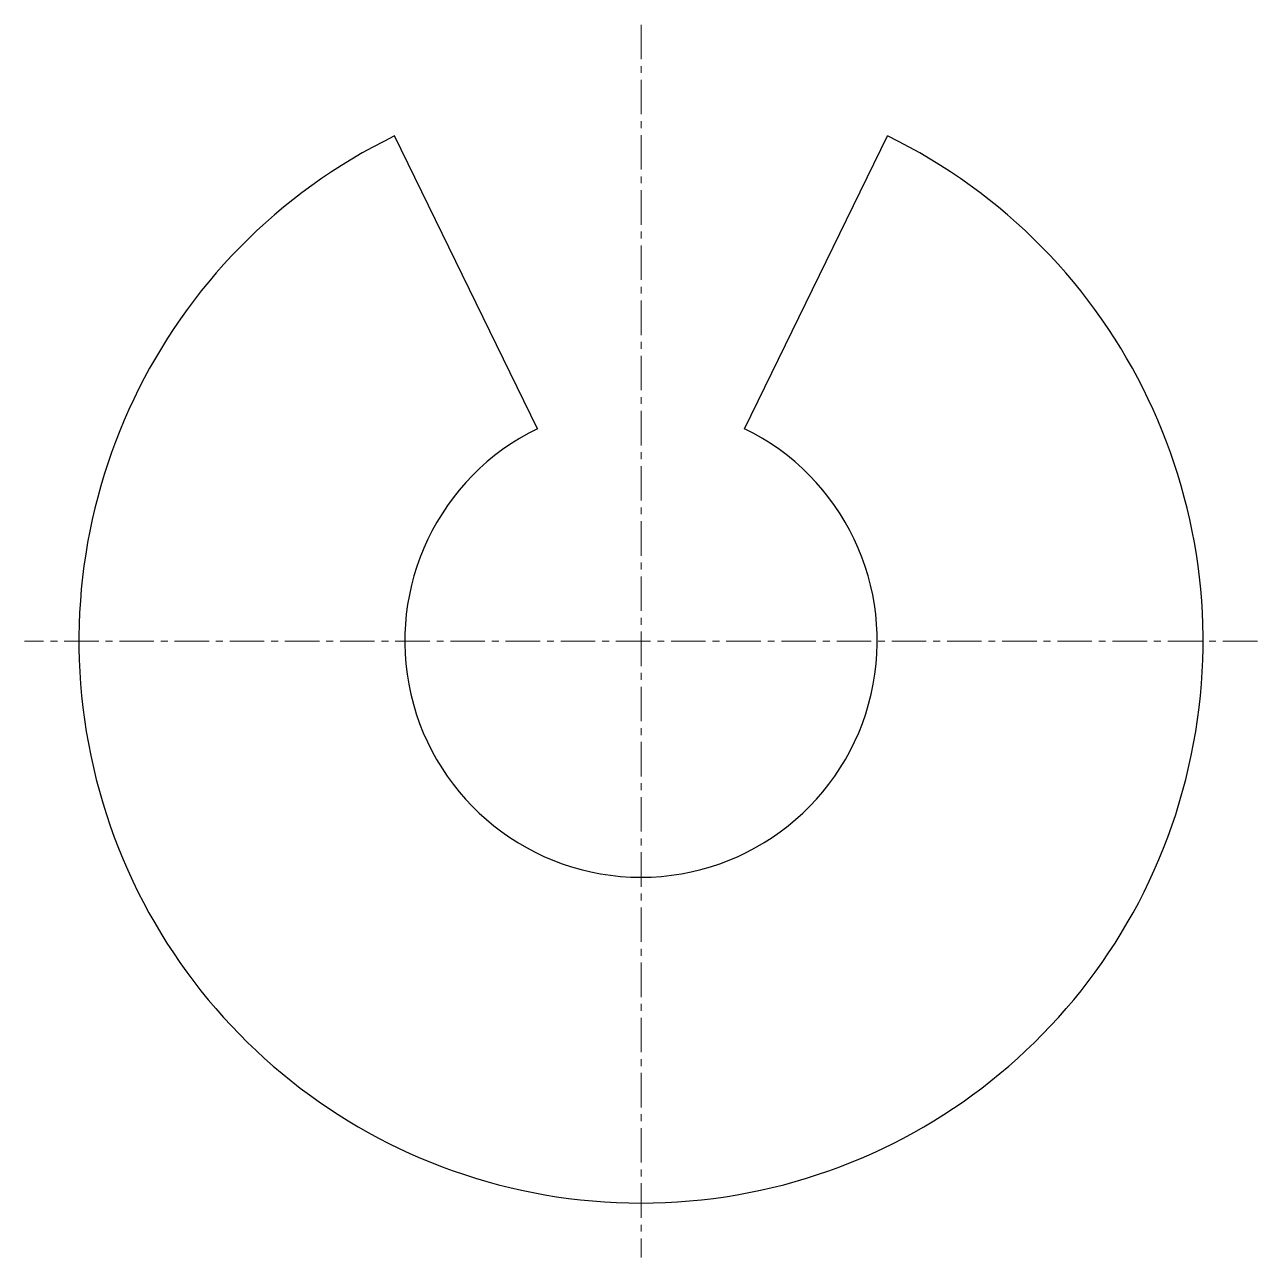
# Model space of a CAD drawing. Header units: millimetres. Extents: x 438860 to 442520, y -109839 to -107350.
# Drawn here: x 440282.7 to 440509.7, y -109838.5 to -109611.5 of the extents above; entities that cross this region are included whole.
import ezdxf

# ---------------------------------------------------------------- set-up
doc = ezdxf.new("R2010")
doc.units = ezdxf.units.MM
doc.linetypes.add('CENTER', pattern=[50.8, 31.75, -6.35, 6.35, -6.35])
doc.layers.add('CENTRO', color=3, linetype='CENTER', lineweight=9)
doc.layers.add('CONTORNO 02', color=5, linetype='CONTINUOUS', lineweight=30)

msp = doc.modelspace()

# ---------------------------------------------------------------- linework, layer by layer
at = {"layer": 'CENTRO', "ltscale": 0.2}
for p, q in [((440396.18, -109611.51), (440396.18, -109838.51)), ((440509.68, -109725.01), (440282.68, -109725.01))]:
    msp.add_line(p, q, dxfattribs=at)
at = {"layer": 'CONTORNO 02'}
for p, q in [((440377.11, -109685.91), (440350.81, -109631.98)), ((440415.25, -109685.91), (440441.55, -109631.98))]:
    msp.add_line(p, q, dxfattribs=at)
for radius in [103.5, 43.5]:
    msp.add_arc((440396.18, -109725.01), radius, 116, 64, dxfattribs=at)

doc.saveas('drawing.dxf')
